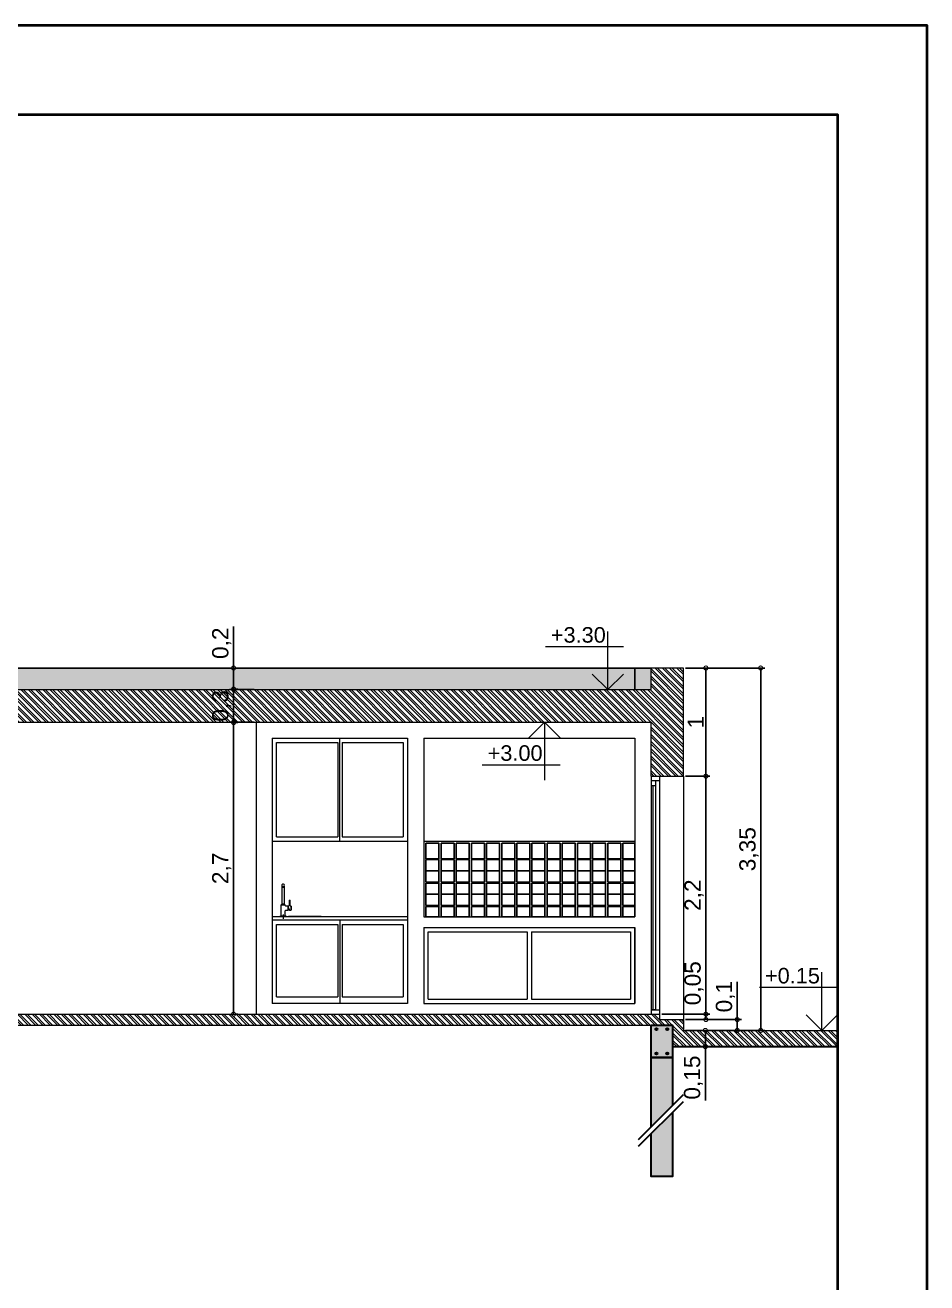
# Model space of a CAD drawing. Header units: millimetres. Extents: x 2502.5 to 2587.5, y 1451 to 1547.9.
# Drawn here: x 2576.81 to 2585.15, y 1536.15 to 1547.78 of the extents above; entities that cross this region are included whole.
import ezdxf
from ezdxf.lldxf.tags import DXFTag

# ---------------------------------------------------------------- set-up
doc = ezdxf.new("R2010")
doc.units = ezdxf.units.MM
for name, color, linetype, lineweight in [('0.05', 254, 'Continuous', 5), ('0.09', 6, 'Continuous', 9), ('02_CIVIL_EXIST', 250, 'Continuous', 30), ('03_CIVIL EXIST A DECLARAR', 6, 'Continuous', 15), ('06_CIVIL VISTAS GRUESA', 14, 'Continuous', 15), ('07_CIVIL VISTAS MEDIA', 143, 'Continuous', 9), ('08_CIVIL VISTAS FINO', 253, 'Continuous', 5), ('12_TEXTOS', 150, 'Continuous', 20), ('13_COTAS', 8, 'Continuous', 9)]:
    doc.layers.add(name, color=color, linetype=linetype, lineweight=lineweight)
doc.layers.add('HATCH', color=251, linetype='Continuous')
doc.layers.add('LADRILLOS', color=6, linetype='Continuous')
doc.styles.add('PARCELA', font='arial.ttf')
doc.styles.add('Swis721 BT', font='swiss.ttf')
tags = doc.linetypes.add('CENTER2', pattern=[28.575, 19.05, -3.175, 3.175, -3.175]).pattern_tags.tags
tags[10:11] = [DXFTag(74, 4), DXFTag(75, 0), DXFTag(340, '0'), DXFTag(46, 0.0), DXFTag(50, 0.0), DXFTag(44, 0.0), DXFTag(45, 0.0)]
tags[8:9] = [DXFTag(74, 4), DXFTag(75, 0), DXFTag(340, '0'), DXFTag(46, 0.0), DXFTag(50, 0.0), DXFTag(44, 0.0), DXFTag(45, 0.0)]
tags[6:7] = [DXFTag(74, 4), DXFTag(75, 0), DXFTag(340, '0'), DXFTag(46, 0.0), DXFTag(50, 0.0), DXFTag(44, 0.0), DXFTag(45, 0.0)]
tags[4:5] = [DXFTag(74, 4), DXFTag(75, 0), DXFTag(340, '0'), DXFTag(46, 0.0), DXFTag(50, 0.0), DXFTag(44, 0.0), DXFTag(45, 0.0)]
doc.dimstyles.new('ISO-23', dxfattribs={"dimscale": 0.03, "dimtxt": 5, "dimasz": 2.5, "dimexe": 1.25, "dimexo": 0.625, "dimtad": 1, "dimtxsty": 'Swis721 BT', "dimblk": 'DOTSMALL', "dimcen": 2.5, "dimclrt": 150, "dimadec": 0, "dimazin": 0, "dimtfac": 1, "dimtmove": 0, "dimatfit": 3, "dimfxl": 0, "dimarcsym": 0})

# ---------------------------------------------------------------- blocks, each defined once
blk = doc.blocks.new('pilotin')
at = {"layer": '02_CIVIL_EXIST'}
h = blk.add_hatch(dxfattribs=at)
h.set_pattern_fill('ANGLE', color=256)
h.set_pattern_definition([(0, (-47.618, -29.4246), (0, 6.985), [5.08, -1.905]), (90, (-47.618, -29.4246), (-6.985, 4e-16), [5.08, -1.905])])
h.paths.add_polyline_path([(416.194, 460.77, 1), (416.214, 460.77, 1)])
h.paths.add_polyline_path([(416.314, 460.77, 1), (416.294, 460.77, 1)])
h.paths.add_polyline_path([(416.314, 460.545, 1), (416.294, 460.545, 1)])
h.paths.add_polyline_path([(416.214, 460.545, 1), (416.194, 460.545, 1)])
for p, q in [((416.038, 459.75), (416.453, 460.165)), ((416.038, 459.687), (416.453, 460.102))]:
    blk.add_line(p, q, dxfattribs=at)
blk.add_lwpolyline([(416.154, 460.808), (416.354, 460.808), (416.354, 460.508), (416.154, 460.508)], close=True, dxfattribs=at)
for points in [[(416.154, 459.866), (416.154, 460.508), (416.354, 460.508), (416.354, 460.066)], [(416.354, 460.003), (416.354, 459.408), (416.154, 459.408), (416.154, 459.803)]]:
    blk.add_lwpolyline(points, dxfattribs=at)
for centre in [(416.204, 460.77), (416.304, 460.77), (416.204, 460.545), (416.304, 460.545)]:
    blk.add_circle(centre, 0.01, dxfattribs=at)
blk = doc.blocks.new('bn29-13')
at = {"linetype": 'Continuous'}
for p, q in [((2.719, 2.201), (2.719, 2.193)), ((2.719, 2.193), (2.719, 2.186)), ((2.719, 2.186), (2.719, 2.147)), ((2.719, 2.147), (2.719, 2.03)), ((2.72, 2.194), (2.72, 2.188)), ((2.721, 2.185), (2.721, 2.189)), ((2.721, 2.184), (2.721, 2.185)), ((2.721, 2.184), (2.721, 2.184)), ((2.739, 2.184), (2.74, 2.184)), ((2.74, 2.188), (2.74, 2.194)), ((2.74, 2.189), (2.74, 2.185)), ((2.74, 2.185), (2.74, 2.184)), ((2.742, 2.193), (2.742, 2.201)), ((2.742, 2.186), (2.742, 2.193)), ((2.742, 2.147), (2.742, 2.186)), ((2.742, 2.03), (2.742, 2.147)), ((2.71, 2.021), (2.75, 2.021)), ((2.71, 2.021), (2.71, 1.92)), ((2.715, 2.028), (2.715, 2.022)), ((2.715, 2.022), (2.745, 2.022)), ((2.716, 2.029), (2.745, 2.029)), ((2.716, 2.022), (2.716, 2.021)), ((2.719, 2.03), (2.742, 2.03)), ((2.719, 2.03), (2.719, 2.029)), ((2.719, 2.029), (2.719, 2.029)), ((2.742, 2.029), (2.741, 2.03)), ((2.742, 2.029), (2.742, 2.029)), ((2.745, 2.022), (2.745, 2.028)), ((2.745, 2.021), (2.745, 2.022)), ((2.75, 2.015), (2.75, 2.021)), ((2.778, 2.01), (2.755, 2.01)), ((2.778, 1.97), (2.778, 2.01)), ((2.779, 1.993), (2.779, 2.01)), ((2.785, 2.01), (2.779, 2.01)), ((2.779, 1.992), (2.79, 1.97)), ((2.785, 2.064), (2.785, 2.011)), ((2.786, 2.064), (2.794, 2.064)), ((2.786, 1.979), (2.786, 1.978)), ((2.794, 2.011), (2.794, 2.064)), ((2.8, 2.01), (2.795, 2.01)), ((2.801, 2.01), (2.801, 1.971)), ((2.805, 2.007), (2.801, 2.007)), ((2.805, 2.007), (2.805, 1.974)), ((2.7, 1.916), (2.7, 1.91)), ((2.76, 1.91), (2.7, 1.91)), ((2.701, 1.916), (2.76, 1.916)), ((2.705, 1.92), (2.705, 1.917)), ((2.706, 1.92), (2.755, 1.92)), ((2.75, 1.92), (2.75, 1.965)), ((2.755, 1.97), (2.778, 1.97)), ((2.755, 1.917), (2.755, 1.92)), ((2.76, 1.91), (2.76, 1.916)), ((2.79, 1.97), (2.8, 1.97)), ((2.802, 1.973), (2.801, 1.973)), ((2.802, 1.973), (2.802, 1.973)), ((2.802, 1.973), (2.805, 1.973))]:
    blk.add_line(p, q, dxfattribs=at)
at = {"linetype": 'CENTER2'}
for p, q in [((2.75, 1.91), (2.71, 1.91)), ((2.73, 1.93), (2.73, 1.89))]:
    blk.add_line(p, q, dxfattribs=at)
at = {"linetype": 'Continuous'}
for centre, radius, start, end in [((2.73, 2.201), 0.0115, 89.9383, 136.672), ((2.73, 2.201), 0.0115, 42.9402, 90.0462), ((2.716, 2.028), 0.0005, 90, 180), ((2.745, 2.028), 0.0005, 0, 90), ((2.755, 2.015), 0.005, 180.2961, 269.6345), ((2.77, 1.99), 0.02, 62.0422, 65.1654), ((2.77, 1.99), 0.02, 294.8346, 323.3089), ((2.779, 2.01), 0.0002, 90.0682, 180.0682), ((2.782, 1.993), 0.003, 180.0682, 206.0682), ((2.786, 2.064), 0.0005, 90.0682, 180.0682), ((2.785, 2.011), 0.0005, 271.2814, 359.8884), ((2.794, 2.064), 0.0005, 0.0682, 90.0682), ((2.795, 2.011), 0.000498, 179.3597, 270.1849), ((2.8, 2.01), 0.0005, 0.0682, 90.0682), ((2.805, 2.007), 0.0005, 0.0682, 90.0682), ((2.701, 1.916), 0.0005, 90, 180), ((2.706, 1.92), 0.0005, 90, 180), ((2.705, 1.917), 0.0005, 270, 0), ((2.755, 1.965), 0.005, 90.2961, 179.6345), ((2.755, 1.92), 0.0005, 0, 90), ((2.756, 1.917), 0.0005, 180, 270), ((2.76, 1.916), 0.0005, 0, 90), ((2.79, 1.97), 0.0002, 206.0682, 263.2471), ((2.8, 1.971), 0.0005, 270.0682, 0.0682), ((2.805, 1.974), 0.0005, 270.0682, 0.0682)]:
    blk.add_arc(centre, radius, start, end, dxfattribs=at)
for centre, major_axis, ratio, start_param, end_param in [((2.73, 2.201), (-0.0115, 0), 0.992546, 5.529365, 6.283185), ((2.73, 2.201), (-0.0115, 0), 0.992546, 2.432038, 3.888232), ((2.73, 2.201), (-0.0115, 0), 0.992546, 0, 0.696033), ((2.73, 2.183), (0.00992, -0.00575), 0.091488, 2.897549, 3.491572), ((2.73, 2.183), (-0.00992, -0.00575), 0.091488, 2.791613, 3.385636)]:
    blk.add_ellipse(centre, major_axis=major_axis, ratio=ratio, start_param=start_param, end_param=end_param, dxfattribs=at)
for major_axis in [(0.00925, 0), (0.00813, 0)]:
    blk.add_ellipse((2.73, 2.184), major_axis=major_axis, ratio=0.121869, dxfattribs=at)
blk.add_open_spline([(2.72, 2.193), (2.72, 2.194), (2.72, 2.194), (2.72, 2.194), (2.72, 2.194), (2.72, 2.194), (2.721, 2.193), (2.721, 2.193), (2.722, 2.192), (2.724, 2.191), (2.725, 2.19), (2.727, 2.189), (2.729, 2.189), (2.732, 2.189), (2.733, 2.189), (2.736, 2.19), (2.737, 2.191), (2.738, 2.192), (2.739, 2.193), (2.74, 2.193), (2.74, 2.194), (2.74, 2.194), (2.74, 2.194), (2.74, 2.194), (2.74, 2.194), (2.74, 2.193), (2.74, 2.193), (2.74, 2.193)], degree=3, knots=[0.2161173, 0.2161173, 0.2161173, 0.2161173, 0.25, 0.25, 0.28125, 0.28125, 0.3125, 0.3125, 0.375, 0.375, 0.4375, 0.4375, 0.5, 0.5, 0.5625, 0.5625, 0.625, 0.625, 0.6875, 0.6875, 0.71875, 0.71875, 0.75, 0.75, 0.78125, 0.78125, 0.7838354, 0.7838354, 0.7838354, 0.7838354], dxfattribs=at)
blk = doc.blocks.new('_DotSmall')
at = {"color": 0, "linetype": 'ByBlock', "const_width": 0.5}
blk.add_lwpolyline([(-0.0625, 0, 1), (0.0625, 0, 1)], format="xyb", close=True, dxfattribs=at)
blk = doc.blocks.new('*D244')
at = {"layer": '13_COTAS', "color": 0, "lineweight": -2}
for p, q in [((2582.918, 1538.488), (2583.139, 1538.488)), ((2583.101, 1538.488), (2583.101, 1538.338)), ((2582.918, 1538.338), (2583.139, 1538.338)), ((2583.101, 1538.338), (2583.101, 1537.84))]:
    blk.add_line(p, q, dxfattribs=at)
at = {"layer": 'Defpoints', "color": 0}
for p in [(2582.899, 1538.488), (2582.899, 1538.338), (2583.101, 1538.338)]:
    blk.add_point(p, dxfattribs=at)
at = {"layer": '13_COTAS', "color": 0, "lineweight": -2, "xscale": 0.075, "yscale": 0.075, "zscale": 0.075}
for p, rotation in [((2583.101, 1538.488), 90), ((2583.101, 1538.338), 270)]:
    blk.add_blockref('_DotSmall', p, dxfattribs=dict(at, rotation=rotation))
at = {"layer": '13_COTAS', "color": 150, "insert": (2582.992, 1538.052), "char_height": 0.15, "attachment_point": 5, "rotation": 90, "style": 'Swis721 BT'}
blk.add_mtext('0,15', dxfattribs=at)
blk = doc.blocks.new('*D245')
at = {"layer": '13_COTAS', "color": 0, "lineweight": -2}
for p, q in [((2583.396, 1538.588), (2583.396, 1538.937)), ((2582.918, 1538.588), (2583.434, 1538.588)), ((2583.396, 1538.488), (2583.396, 1538.588)), ((2582.918, 1538.488), (2583.434, 1538.488))]:
    blk.add_line(p, q, dxfattribs=at)
at = {"layer": 'Defpoints', "color": 0}
for p in [(2582.899, 1538.588), (2583.396, 1538.588), (2582.899, 1538.488)]:
    blk.add_point(p, dxfattribs=at)
at = {"layer": '13_COTAS', "color": 0, "lineweight": -2, "xscale": 0.075, "yscale": 0.075, "zscale": 0.075}
for p, rotation in [((2583.396, 1538.588), 90), ((2583.396, 1538.488), 270)]:
    blk.add_blockref('_DotSmall', p, dxfattribs=dict(at, rotation=rotation))
at = {"layer": '13_COTAS', "color": 150, "insert": (2583.287, 1538.8), "char_height": 0.15, "attachment_point": 5, "rotation": 90, "style": 'Swis721 BT'}
blk.add_mtext('0,1', dxfattribs=at)
blk = doc.blocks.new('*D246')
at = {"layer": '13_COTAS', "color": 0, "lineweight": -2}
for p, q in [((2583.106, 1538.638), (2583.106, 1539.136)), ((2582.698, 1538.638), (2583.143, 1538.638)), ((2582.918, 1538.588), (2583.143, 1538.588)), ((2583.106, 1538.588), (2583.106, 1538.638))]:
    blk.add_line(p, q, dxfattribs=at)
at = {"layer": 'Defpoints', "color": 0}
for p in [(2582.679, 1538.638), (2582.899, 1538.588), (2583.106, 1538.638)]:
    blk.add_point(p, dxfattribs=at)
at = {"layer": '13_COTAS', "color": 0, "lineweight": -2, "xscale": 0.075, "yscale": 0.075, "zscale": 0.075}
for p, rotation in [((2583.106, 1538.638), 90), ((2583.106, 1538.588), 270)]:
    blk.add_blockref('_DotSmall', p, dxfattribs=dict(at, rotation=rotation))
at = {"layer": '13_COTAS', "color": 150, "insert": (2582.997, 1538.924), "char_height": 0.15, "attachment_point": 5, "rotation": 90, "style": 'Swis721 BT'}
blk.add_mtext('0,05', dxfattribs=at)
blk = doc.blocks.new('*D247')
at = {"layer": '13_COTAS', "color": 0, "lineweight": -2}
for p, q in [((2582.918, 1540.838), (2583.143, 1540.838)), ((2583.106, 1538.638), (2583.106, 1540.838)), ((2582.717, 1538.638), (2583.143, 1538.638))]:
    blk.add_line(p, q, dxfattribs=at)
at = {"layer": 'Defpoints', "color": 0}
for p in [(2582.899, 1540.838), (2583.106, 1540.838), (2582.698, 1538.638)]:
    blk.add_point(p, dxfattribs=at)
at = {"layer": '13_COTAS', "color": 0, "lineweight": -2, "xscale": 0.075, "yscale": 0.075, "zscale": 0.075}
for p, rotation in [((2583.106, 1540.838), 90), ((2583.106, 1538.638), 270)]:
    blk.add_blockref('_DotSmall', p, dxfattribs=dict(at, rotation=rotation))
at = {"layer": '13_COTAS', "color": 150, "insert": (2582.997, 1539.738), "char_height": 0.15, "attachment_point": 5, "rotation": 90, "style": 'Swis721 BT'}
blk.add_mtext('2,2', dxfattribs=at)
blk = doc.blocks.new('*D248')
at = {"layer": '13_COTAS', "color": 0, "lineweight": -2}
for p, q in [((2582.918, 1541.838), (2583.143, 1541.838)), ((2583.106, 1540.838), (2583.106, 1541.838)), ((2582.937, 1540.838), (2583.143, 1540.838))]:
    blk.add_line(p, q, dxfattribs=at)
at = {"layer": 'Defpoints', "color": 0}
for p in [(2582.899, 1541.838), (2583.106, 1541.838), (2582.918, 1540.838)]:
    blk.add_point(p, dxfattribs=at)
at = {"layer": '13_COTAS', "color": 0, "lineweight": -2, "xscale": 0.075, "yscale": 0.075, "zscale": 0.075}
for p, rotation in [((2583.106, 1541.838), 90), ((2583.106, 1540.838), 270)]:
    blk.add_blockref('_DotSmall', p, dxfattribs=dict(at, rotation=rotation))
at = {"layer": '13_COTAS', "color": 150, "insert": (2583.012, 1541.338), "char_height": 0.15, "attachment_point": 5, "rotation": 90, "style": 'Swis721 BT'}
blk.add_mtext('1', dxfattribs=at)
blk = doc.blocks.new('*D249')
at = {"layer": '13_COTAS', "color": 0, "lineweight": -2}
for p, q in [((2582.918, 1541.838), (2583.65, 1541.838)), ((2583.613, 1541.838), (2583.613, 1538.488)), ((2582.937, 1538.488), (2583.65, 1538.488))]:
    blk.add_line(p, q, dxfattribs=at)
at = {"layer": 'Defpoints', "color": 0}
for p in [(2582.899, 1541.838), (2582.918, 1538.488), (2583.613, 1538.488)]:
    blk.add_point(p, dxfattribs=at)
at = {"layer": '13_COTAS', "color": 0, "lineweight": -2, "xscale": 0.075, "yscale": 0.075, "zscale": 0.075}
for p, rotation in [((2583.613, 1541.838), 90), ((2583.613, 1538.488), 270)]:
    blk.add_blockref('_DotSmall', p, dxfattribs=dict(at, rotation=rotation))
at = {"layer": '13_COTAS', "color": 150, "insert": (2583.504, 1540.163), "char_height": 0.15, "attachment_point": 5, "rotation": 90, "style": 'Swis721 BT'}
blk.add_mtext('3,35', dxfattribs=at)
blk = doc.blocks.new('*D250')
at = {"layer": '13_COTAS', "color": 0, "lineweight": -2}
for p, q in [((2578.931, 1541.638), (2578.704, 1541.638)), ((2578.741, 1541.338), (2578.741, 1541.638)), ((2578.931, 1541.338), (2578.704, 1541.338))]:
    blk.add_line(p, q, dxfattribs=at)
at = {"layer": 'Defpoints', "color": 0}
for p in [(2578.741, 1541.638), (2578.949, 1541.638), (2578.949, 1541.338)]:
    blk.add_point(p, dxfattribs=at)
at = {"layer": '13_COTAS', "color": 0, "lineweight": -2, "xscale": 0.075, "yscale": 0.075, "zscale": 0.075}
for p, rotation in [((2578.741, 1541.638), 90), ((2578.741, 1541.338), 270)]:
    blk.add_blockref('_DotSmall', p, dxfattribs=dict(at, rotation=rotation))
at = {"layer": '13_COTAS', "color": 150, "insert": (2578.632, 1541.488), "char_height": 0.15, "attachment_point": 5, "rotation": 90, "style": 'Swis721 BT'}
blk.add_mtext('0,3', dxfattribs=at)
blk = doc.blocks.new('*D251')
at = {"layer": '13_COTAS', "color": 0, "lineweight": -2}
for p, q in [((2578.741, 1541.838), (2578.741, 1542.221)), ((2578.741, 1541.643), (2578.741, 1541.838)), ((2578.76, 1541.838), (2578.779, 1541.838)), ((2578.76, 1541.643), (2578.779, 1541.643))]:
    blk.add_line(p, q, dxfattribs=at)
at = {"layer": 'Defpoints', "color": 0}
for p in [(2578.741, 1541.838), (2578.741, 1541.838), (2578.741, 1541.643)]:
    blk.add_point(p, dxfattribs=at)
at = {"layer": '13_COTAS', "color": 0, "lineweight": -2, "xscale": 0.075, "yscale": 0.075, "zscale": 0.075}
for p, rotation in [((2578.741, 1541.838), 90), ((2578.741, 1541.643), 270)]:
    blk.add_blockref('_DotSmall', p, dxfattribs=dict(at, rotation=rotation))
at = {"layer": '13_COTAS', "color": 150, "insert": (2578.632, 1542.067), "char_height": 0.15, "attachment_point": 5, "rotation": 90, "style": 'Swis721 BT'}
blk.add_mtext('0,2', dxfattribs=at)
blk = doc.blocks.new('*D252')
at = {"layer": '13_COTAS', "color": 0, "lineweight": -2}
for p, q in [((2578.741, 1541.333), (2578.741, 1538.638)), ((2578.76, 1541.333), (2578.779, 1541.333)), ((2578.76, 1538.638), (2578.779, 1538.638))]:
    blk.add_line(p, q, dxfattribs=at)
at = {"layer": 'Defpoints', "color": 0}
for p in [(2578.741, 1541.333), (2578.741, 1538.638), (2578.741, 1538.638)]:
    blk.add_point(p, dxfattribs=at)
at = {"layer": '13_COTAS', "color": 0, "lineweight": -2, "xscale": 0.075, "yscale": 0.075, "zscale": 0.075}
for p, rotation in [((2578.741, 1541.333), 90), ((2578.741, 1538.638), 270)]:
    blk.add_blockref('_DotSmall', p, dxfattribs=dict(at, rotation=rotation))
at = {"layer": '13_COTAS', "color": 150, "insert": (2578.632, 1539.986), "char_height": 0.15, "attachment_point": 5, "rotation": 90, "style": 'Swis721 BT'}
blk.add_mtext('2,7', dxfattribs=at)
blk = doc.blocks.new('Nivel Vistas')
at = {"layer": '0.09'}
for p, q in [((423.53, 317.062), (423.53, 317.6)), ((423.386, 317.459), (424.105, 317.459)), ((423.53, 317.062), (423.386, 317.206)), ((423.53, 317.062), (423.674, 317.206))]:
    blk.add_line(p, q, dxfattribs=at)

msp = doc.modelspace()

# ---------------------------------------------------------------- hatches: boundary and pattern name
at = {"layer": '0.09'}
h = msp.add_hatch(dxfattribs=at)
h.set_pattern_fill('ANSI32', color=18, scale=0.005, angle=-90)
h.paths.add_polyline_path([(2563.558, 1538.541), (2563.349, 1538.538), (2562.249, 1538.538), (2562.249, 1538.488), (2553.949, 1538.488), (2553.949, 1538.338), (2554.049, 1538.338), (2554.049, 1538.438), (2554.249, 1538.438), (2554.249, 1538.338), (2563.149, 1538.338), (2563.149, 1538.437), (2563.349, 1538.437), (2563.647, 1538.442)])
h.paths.add_polyline_path([(2576.252, 1541.788), (2575.649, 1541.788), (2575.649, 1541.938), (2574.616, 1541.938), (2574.616, 1541.938), (2572.916, 1541.938), (2571.549, 1541.938), (2571.549, 1544.938), (2575.349, 1544.938), (2575.349, 1544.138), (2575.649, 1544.138), (2575.649, 1545.038), (2576.449, 1545.038), (2576.449, 1545.438), (2575.349, 1545.438), (2575.349, 1545.238), (2571.549, 1545.238), (2571.549, 1545.438), (2571.349, 1545.438), (2571.349, 1541.838), (2571.185, 1541.838), (2571.316, 1541.638), (2575.349, 1541.638), (2575.349, 1541.338), (2582.599, 1541.338), (2582.599, 1540.838), (2582.899, 1540.838), (2582.899, 1541.838), (2582.599, 1541.838), (2582.599, 1541.638), (2576.252, 1541.638)])
h.paths.add_polyline_path([(2569.349, 1545.438), (2569.149, 1545.438), (2569.149, 1545.238), (2568.951, 1545.238), (2569.148, 1544.938), (2569.149, 1544.938), (2569.149, 1544.935), (2569.349, 1544.631)])
h.paths.add_polyline_path([(2569.349, 1544.631), (2569.149, 1544.935), (2569.149, 1544.138), (2569.349, 1544.138)])
h.paths.add_polyline_path([(2582.679, 1538.638), (2573.288, 1538.638), (2573.354, 1538.538), (2582.599, 1538.538), (2582.799, 1538.538), (2582.799, 1538.338), (2584.323, 1538.338), (2584.323, 1538.488), (2582.899, 1538.488), (2582.899, 1538.588), (2582.679, 1538.588)])
at = {"layer": '13_COTAS'}
h = msp.add_hatch(color=250, dxfattribs=at)
h.dxf.hatch_style = 1
h.paths.add_polyline_path([(2554.249, 1527.524), (2554.049, 1527.324), (2554.049, 1526.929), (2554.249, 1526.929)])
h.paths.add_polyline_path([(2554.249, 1528.029), (2554.049, 1528.029), (2554.049, 1527.388), (2554.249, 1527.588)])
h.paths.add_polyline_path([(2554.249, 1528.229), (2554.049, 1528.229), (2554.049, 1528.029), (2554.249, 1528.029)])
h.paths.add_polyline_path([(2554.109, 1528.067, -1), (2554.089, 1528.067, -1)], flags=16)
h.paths.add_polyline_path([(2554.209, 1528.067, -1), (2554.189, 1528.067, -1)], flags=16)
h.paths.add_polyline_path([(2554.249, 1528.329), (2554.049, 1528.329), (2554.049, 1528.229), (2554.249, 1528.229)])
h.paths.add_polyline_path([(2554.089, 1528.292, -1), (2554.109, 1528.292, -1)], flags=16)
h.paths.add_polyline_path([(2554.189, 1528.292, -1), (2554.209, 1528.292, -1)], flags=16)
h.paths.add_polyline_path([(2563.349, 1528.029), (2563.149, 1528.029), (2563.149, 1527.388), (2563.349, 1527.588)])
h.paths.add_polyline_path([(2563.349, 1527.524), (2563.149, 1527.324), (2563.149, 1526.929), (2563.349, 1526.929)])
h.paths.add_polyline_path([(2563.349, 1528.329), (2563.149, 1528.329), (2563.149, 1528.029), (2563.349, 1528.029)])
h.paths.add_polyline_path([(2563.189, 1528.292, -1), (2563.209, 1528.292, -1)], flags=16)
h.paths.add_polyline_path([(2563.289, 1528.292, -1), (2563.309, 1528.292, -1)], flags=16)
h.paths.add_polyline_path([(2563.209, 1528.067, -1), (2563.189, 1528.067, -1)], flags=16)
h.paths.add_polyline_path([(2563.309, 1528.067, -1), (2563.289, 1528.067, -1)], flags=16)
h.paths.add_polyline_path([(2570.349, 1528.029), (2570.149, 1528.029), (2570.149, 1527.388), (2570.349, 1527.588)])
h.paths.add_polyline_path([(2570.349, 1527.524), (2570.149, 1527.324), (2570.149, 1526.929), (2570.349, 1526.929)])
h.paths.add_polyline_path([(2570.349, 1528.329), (2570.149, 1528.329), (2570.149, 1528.029), (2570.349, 1528.029)])
h.paths.add_polyline_path([(2570.209, 1528.067, -1), (2570.189, 1528.067, -1)], flags=16)
h.paths.add_polyline_path([(2570.309, 1528.067, -1), (2570.289, 1528.067, -1)], flags=16)
h.paths.add_polyline_path([(2570.189, 1528.292, -1), (2570.209, 1528.292, -1)], flags=16)
h.paths.add_polyline_path([(2570.289, 1528.292, -1), (2570.309, 1528.292, -1)], flags=16)
h.paths.add_polyline_path([(2575.549, 1528.029), (2575.349, 1528.029), (2575.349, 1527.388), (2575.549, 1527.588)])
h.paths.add_polyline_path([(2575.549, 1527.524), (2575.349, 1527.324), (2575.349, 1526.929), (2575.549, 1526.929)])
h.paths.add_polyline_path([(2575.549, 1528.329), (2575.349, 1528.329), (2575.349, 1528.029), (2575.549, 1528.029)])
h.paths.add_polyline_path([(2575.389, 1528.292, -1), (2575.409, 1528.292, -1)], flags=16)
h.paths.add_polyline_path([(2575.489, 1528.292, -1), (2575.509, 1528.292, -1)], flags=16)
h.paths.add_polyline_path([(2575.409, 1528.067, -1), (2575.389, 1528.067, -1)], flags=16)
h.paths.add_polyline_path([(2575.509, 1528.067, -1), (2575.489, 1528.067, -1)], flags=16)
h.paths.add_polyline_path([(2582.799, 1537.733), (2582.599, 1537.533), (2582.599, 1537.138), (2582.799, 1537.138)])
h.paths.add_polyline_path([(2582.799, 1538.238), (2582.599, 1538.238), (2582.599, 1537.597), (2582.799, 1537.797)])
h.paths.add_polyline_path([(2582.799, 1538.538), (2582.599, 1538.538), (2582.599, 1538.238), (2582.799, 1538.238)])
h.paths.add_polyline_path([(2582.759, 1538.275, -1), (2582.739, 1538.275, -1)], flags=16)
h.paths.add_polyline_path([(2582.659, 1538.275, -1), (2582.639, 1538.275, -1)], flags=16)
h.paths.add_polyline_path([(2582.739, 1538.5, -1), (2582.759, 1538.5, -1)], flags=16)
h.paths.add_polyline_path([(2582.639, 1538.5, -1), (2582.659, 1538.5, -1)], flags=16)
h.paths.add_polyline_path([(2575.549, 1537.733), (2575.349, 1537.533), (2575.349, 1537.138), (2575.549, 1537.138)])
h.paths.add_polyline_path([(2575.549, 1538.238), (2575.349, 1538.238), (2575.349, 1537.597), (2575.549, 1537.797)])
h.paths.add_polyline_path([(2575.549, 1538.538), (2575.349, 1538.538), (2575.349, 1538.238), (2575.549, 1538.238)])
h.paths.add_polyline_path([(2575.509, 1538.275, -1), (2575.489, 1538.275, -1)], flags=16)
h.paths.add_polyline_path([(2575.409, 1538.275, -1), (2575.389, 1538.275, -1)], flags=16)
h.paths.add_polyline_path([(2575.489, 1538.5, -1), (2575.509, 1538.5, -1)], flags=16)
h.paths.add_polyline_path([(2575.389, 1538.5, -1), (2575.409, 1538.5, -1)], flags=16)
h.paths.add_polyline_path([(2570.35, 1537.733), (2570.15, 1537.533), (2570.15, 1537.138), (2570.35, 1537.138)])
h.paths.add_polyline_path([(2570.35, 1538.238), (2570.15, 1538.238), (2570.15, 1537.597), (2570.35, 1537.797)])
h.paths.add_polyline_path([(2570.35, 1538.538), (2570.15, 1538.538), (2570.15, 1538.238), (2570.35, 1538.238)])
h.paths.add_polyline_path([(2570.19, 1538.5, -1), (2570.21, 1538.5, -1)], flags=16)
h.paths.add_polyline_path([(2570.29, 1538.5, -1), (2570.31, 1538.5, -1)], flags=16)
h.paths.add_polyline_path([(2570.21, 1538.275, -1), (2570.19, 1538.275, -1)], flags=16)
h.paths.add_polyline_path([(2570.31, 1538.275, -1), (2570.29, 1538.275, -1)], flags=16)
h.paths.add_polyline_path([(2563.349, 1537.632), (2563.149, 1537.432), (2563.149, 1537.037), (2563.349, 1537.037)])
h.paths.add_polyline_path([(2563.349, 1538.137), (2563.149, 1538.137), (2563.149, 1537.496), (2563.349, 1537.696)])
h.paths.add_polyline_path([(2563.349, 1538.437), (2563.149, 1538.437), (2563.149, 1538.137), (2563.349, 1538.137)])
h.paths.add_polyline_path([(2563.309, 1538.174, -1), (2563.289, 1538.174, -1)], flags=16)
h.paths.add_polyline_path([(2563.209, 1538.174, -1), (2563.189, 1538.174, -1)], flags=16)
h.paths.add_polyline_path([(2563.289, 1538.399, -1), (2563.309, 1538.399, -1)], flags=16)
h.paths.add_polyline_path([(2563.189, 1538.399, -1), (2563.209, 1538.399, -1)], flags=16)
at = {"layer": 'HATCH'}
h = msp.add_hatch(color=37, dxfattribs=at)
h.dxf.hatch_style = 1
h.paths.add_polyline_path([(2582.599, 1541.838), (2582.449, 1541.838), (2582.449, 1541.638), (2582.599, 1541.638)])
h.paths.add_polyline_path([(2563.049, 1545.038), (2562.25, 1545.038), (2562.75, 1538.538), (2563.049, 1538.538), (2563.049, 1541.238), (2563.049, 1542.338), (2563.049, 1544.138)])
h.paths.add_polyline_path([(2569.149, 1545.438), (2563.349, 1545.438), (2563.349, 1545.238), (2569.149, 1545.238)])
h.paths.add_polyline_path([(2575.349, 1545.438), (2571.549, 1545.438), (2571.549, 1545.238), (2575.349, 1545.238)])
h.paths.add_polyline_path([(2576.449, 1545.038), (2575.649, 1545.038), (2575.649, 1544.138), (2575.649, 1541.938), (2575.649, 1541.788), (2576.252, 1541.788), (2576.252, 1541.638), (2582.449, 1541.638), (2582.449, 1541.838), (2576.252, 1541.838)])
h.paths.add_polyline_path([(2554.649, 1541.538), (2553.849, 1541.538), (2553.849, 1541.138), (2554.649, 1541.138)])
h.paths.add_polyline_path([(2554.2, 1540.938), (2553.649, 1540.938), (2553.949, 1538.488), (2554.2, 1538.488)])
h.paths.add_polyline_path([(2554.849, 1540.938), (2554.249, 1540.938), (2554.249, 1538.488), (2554.549, 1538.488)])

# ---------------------------------------------------------------- linework, layer by layer
at = {"layer": '0.05'}
for p, q in [((2579.139, 1540.278), (2579.139, 1541.148)), ((2579.139, 1541.148), (2579.705, 1541.148)), ((2579.745, 1541.148), (2580.309, 1541.148)), ((2580.309, 1541.148), (2580.309, 1540.278))]:
    msp.add_line(p, q, dxfattribs=at)
at = {"layer": '02_CIVIL_EXIST'}
msp.add_line((2582.799, 1538.338), (2584.323, 1538.338), dxfattribs=at)
at = {"layer": '02_CIVIL_EXIST', "lineweight": 40}
for points in [[(2550.498, 1547.78), (2585.148, 1547.78), (2585.148, 1523.278), (2550.498, 1523.278)], [(2552.561, 1546.955), (2584.323, 1546.955), (2584.323, 1524.103), (2552.561, 1524.103)]]:
    msp.add_lwpolyline(points, close=True, dxfattribs=at)
at = {"layer": '03_CIVIL EXIST A DECLARAR'}
for p, q in [((2582.599, 1540.838), (2582.599, 1538.638)), ((2582.599, 1540.798), (2582.679, 1540.798)), ((2582.639, 1540.798), (2582.639, 1540.748)), ((2582.679, 1538.638), (2582.679, 1540.838)), ((2582.679, 1540.798), (2582.679, 1540.838)), ((2582.639, 1540.748), (2582.599, 1540.748)), ((2582.62, 1538.678), (2582.619, 1540.748)), ((2582.639, 1540.748), (2582.639, 1538.678)), ((2582.599, 1538.678), (2582.679, 1538.678)), ((2582.64, 1538.678), (2582.6, 1538.678)), ((2582.64, 1538.678), (2582.64, 1538.678))]:
    msp.add_line(p, q, dxfattribs=at)
at = {"layer": '06_CIVIL VISTAS GRUESA'}
for p, q in [((2582.599, 1541.638), (2582.599, 1541.838)), ((2582.899, 1541.838), (2582.599, 1541.838)), ((2582.899, 1540.838), (2582.899, 1541.838)), ((2576.252, 1541.638), (2582.599, 1541.638)), ((2575.349, 1541.338), (2582.599, 1541.338)), ((2582.599, 1540.838), (2582.599, 1541.338)), ((2582.599, 1540.838), (2582.899, 1540.838)), ((2570.348, 1538.638), (2582.679, 1538.638)), ((2582.679, 1538.588), (2582.679, 1538.638)), ((2582.679, 1538.588), (2582.899, 1538.588)), ((2582.899, 1538.588), (2582.899, 1538.488)), ((2570.35, 1538.538), (2582.599, 1538.538)), ((2582.899, 1538.488), (2584.323, 1538.488))]:
    msp.add_line(p, q, dxfattribs=at)
at = {"layer": '07_CIVIL VISTAS MEDIA'}
for p, q in [((2578.949, 1541.338), (2578.949, 1538.638)), ((2579.099, 1541.188), (2579.099, 1538.738)), ((2579.099, 1541.188), (2580.349, 1541.188)), ((2580.349, 1541.188), (2580.349, 1538.738)), ((2580.499, 1541.188), (2580.499, 1539.538)), ((2580.499, 1541.188), (2582.449, 1541.188)), ((2582.449, 1541.188), (2582.449, 1539.538)), ((2582.899, 1540.838), (2582.899, 1538.588)), ((2580.499, 1540.238), (2582.449, 1540.238)), ((2580.349, 1539.538), (2579.099, 1539.538)), ((2580.349, 1539.508), (2579.099, 1539.508)), ((2579.249, 1539.538), (2579.249, 1539.543)), ((2579.249, 1539.543), (2579.549, 1539.543)), ((2579.549, 1539.543), (2579.549, 1539.538)), ((2579.724, 1539.508), (2579.724, 1538.738)), ((2580.499, 1539.538), (2582.449, 1539.538)), ((2579.139, 1539.468), (2579.705, 1539.468)), ((2579.139, 1538.798), (2579.139, 1539.468)), ((2579.705, 1539.468), (2579.705, 1538.798)), ((2579.745, 1539.468), (2580.309, 1539.468)), ((2579.745, 1539.468), (2579.745, 1538.798)), ((2580.309, 1539.468), (2580.309, 1538.798)), ((2580.499, 1539.438), (2580.499, 1538.738)), ((2580.499, 1539.438), (2582.449, 1539.438)), ((2582.449, 1539.438), (2582.449, 1538.738)), ((2579.139, 1538.798), (2579.705, 1538.798)), ((2579.745, 1538.798), (2580.309, 1538.798)), ((2580.349, 1538.738), (2579.099, 1538.738)), ((2580.499, 1538.738), (2582.449, 1538.738))]:
    msp.add_line(p, q, dxfattribs=at)
at = {"layer": '08_CIVIL VISTAS FINO'}
for p, q in [((2579.705, 1541.148), (2579.705, 1540.278)), ((2579.724, 1540.238), (2579.724, 1541.188)), ((2579.745, 1541.148), (2579.745, 1540.278)), ((2579.099, 1540.238), (2580.349, 1540.238)), ((2579.139, 1540.278), (2579.705, 1540.278)), ((2579.745, 1540.278), (2580.309, 1540.278)), ((2580.539, 1539.398), (2581.453, 1539.398)), ((2580.539, 1538.778), (2580.539, 1539.398)), ((2581.453, 1539.398), (2581.453, 1538.778)), ((2581.493, 1539.398), (2582.409, 1539.398)), ((2581.493, 1539.398), (2581.493, 1538.778)), ((2582.409, 1539.398), (2582.409, 1538.778)), ((2580.539, 1538.778), (2581.453, 1538.778)), ((2581.493, 1538.778), (2582.409, 1538.778))]:
    msp.add_line(p, q, dxfattribs=at)
at = {"layer": 'HATCH'}
for p, q in [((2582.599, 1541.838), (2576.252, 1541.838)), ((2582.449, 1541.838), (2582.449, 1541.638)), ((2582.449, 1539.438), (2582.449, 1538.738))]:
    msp.add_line(p, q, dxfattribs=at)
at = {"layer": 'LADRILLOS', "color": 9}
for points in [[(2580.519, 1540.218), (2580.639, 1540.218), (2580.639, 1540.075), (2580.519, 1540.075)], [(2580.659, 1540.218), (2580.779, 1540.218), (2580.779, 1540.075), (2580.659, 1540.075)], [(2580.799, 1540.218), (2580.919, 1540.218), (2580.919, 1540.075), (2580.799, 1540.075)], [(2580.939, 1540.218), (2581.059, 1540.218), (2581.059, 1540.075), (2580.939, 1540.075)], [(2581.079, 1540.218), (2581.199, 1540.218), (2581.199, 1540.075), (2581.079, 1540.075)], [(2581.219, 1540.218), (2581.339, 1540.218), (2581.339, 1540.075), (2581.219, 1540.075)], [(2581.359, 1540.218), (2581.479, 1540.218), (2581.479, 1540.075), (2581.359, 1540.075)], [(2581.499, 1540.218), (2581.619, 1540.218), (2581.619, 1540.075), (2581.499, 1540.075)], [(2581.639, 1540.218), (2581.759, 1540.218), (2581.759, 1540.075), (2581.639, 1540.075)], [(2581.779, 1540.218), (2581.899, 1540.218), (2581.899, 1540.075), (2581.779, 1540.075)], [(2581.919, 1540.218), (2582.039, 1540.218), (2582.039, 1540.075), (2581.919, 1540.075)], [(2582.059, 1540.218), (2582.179, 1540.218), (2582.179, 1540.075), (2582.059, 1540.075)], [(2582.199, 1540.218), (2582.319, 1540.218), (2582.319, 1540.075), (2582.199, 1540.075)], [(2582.339, 1540.218), (2582.449, 1540.218), (2582.449, 1540.075), (2582.339, 1540.075)], [(2580.519, 1540.067), (2580.639, 1540.067), (2580.639, 1539.963), (2580.519, 1539.963)], [(2580.659, 1540.067), (2580.779, 1540.067), (2580.779, 1539.963), (2580.659, 1539.963)], [(2580.799, 1540.067), (2580.919, 1540.067), (2580.919, 1539.963), (2580.799, 1539.963)], [(2580.939, 1540.067), (2581.059, 1540.067), (2581.059, 1539.963), (2580.939, 1539.963)], [(2581.079, 1540.067), (2581.199, 1540.067), (2581.199, 1539.963), (2581.079, 1539.963)], [(2581.219, 1540.067), (2581.339, 1540.067), (2581.339, 1539.963), (2581.219, 1539.963)], [(2581.359, 1540.067), (2581.479, 1540.067), (2581.479, 1539.963), (2581.359, 1539.963)], [(2581.499, 1540.067), (2581.619, 1540.067), (2581.619, 1539.963), (2581.499, 1539.963)], [(2581.639, 1540.067), (2581.759, 1540.067), (2581.759, 1539.963), (2581.639, 1539.963)], [(2581.779, 1540.067), (2581.899, 1540.067), (2581.899, 1539.963), (2581.779, 1539.963)], [(2581.919, 1540.067), (2582.039, 1540.067), (2582.039, 1539.963), (2581.919, 1539.963)], [(2582.059, 1540.067), (2582.179, 1540.067), (2582.179, 1539.963), (2582.059, 1539.963)], [(2582.199, 1540.067), (2582.319, 1540.067), (2582.319, 1539.963), (2582.199, 1539.963)], [(2582.339, 1540.067), (2582.449, 1540.067), (2582.449, 1539.963), (2582.339, 1539.963)], [(2580.519, 1539.859), (2580.639, 1539.859), (2580.639, 1539.963), (2580.519, 1539.963)], [(2580.659, 1539.859), (2580.779, 1539.859), (2580.779, 1539.963), (2580.659, 1539.963)], [(2580.799, 1539.859), (2580.919, 1539.859), (2580.919, 1539.963), (2580.799, 1539.963)], [(2580.939, 1539.859), (2581.059, 1539.859), (2581.059, 1539.963), (2580.939, 1539.963)], [(2581.079, 1539.859), (2581.199, 1539.859), (2581.199, 1539.963), (2581.079, 1539.963)], [(2581.219, 1539.859), (2581.339, 1539.859), (2581.339, 1539.963), (2581.219, 1539.963)], [(2581.359, 1539.859), (2581.479, 1539.859), (2581.479, 1539.963), (2581.359, 1539.963)], [(2581.499, 1539.859), (2581.619, 1539.859), (2581.619, 1539.963), (2581.499, 1539.963)], [(2581.639, 1539.859), (2581.759, 1539.859), (2581.759, 1539.963), (2581.639, 1539.963)], [(2581.779, 1539.859), (2581.899, 1539.859), (2581.899, 1539.963), (2581.779, 1539.963)], [(2581.919, 1539.859), (2582.039, 1539.859), (2582.039, 1539.963), (2581.919, 1539.963)], [(2582.059, 1539.859), (2582.179, 1539.859), (2582.179, 1539.963), (2582.059, 1539.963)], [(2582.199, 1539.859), (2582.319, 1539.859), (2582.319, 1539.963), (2582.199, 1539.963)], [(2582.339, 1539.859), (2582.449, 1539.859), (2582.449, 1539.963), (2582.339, 1539.963)], [(2580.519, 1539.85), (2580.639, 1539.85), (2580.639, 1539.746), (2580.519, 1539.746)], [(2580.659, 1539.85), (2580.779, 1539.85), (2580.779, 1539.746), (2580.659, 1539.746)], [(2580.799, 1539.85), (2580.919, 1539.85), (2580.919, 1539.746), (2580.799, 1539.746)], [(2580.939, 1539.85), (2581.059, 1539.85), (2581.059, 1539.746), (2580.939, 1539.746)], [(2581.079, 1539.85), (2581.199, 1539.85), (2581.199, 1539.746), (2581.079, 1539.746)], [(2581.219, 1539.85), (2581.339, 1539.85), (2581.339, 1539.746), (2581.219, 1539.746)], [(2581.359, 1539.85), (2581.479, 1539.85), (2581.479, 1539.746), (2581.359, 1539.746)], [(2581.499, 1539.85), (2581.619, 1539.85), (2581.619, 1539.746), (2581.499, 1539.746)], [(2581.639, 1539.85), (2581.759, 1539.85), (2581.759, 1539.746), (2581.639, 1539.746)], [(2581.779, 1539.85), (2581.899, 1539.85), (2581.899, 1539.746), (2581.779, 1539.746)], [(2581.919, 1539.85), (2582.039, 1539.85), (2582.039, 1539.746), (2581.919, 1539.746)], [(2582.059, 1539.85), (2582.179, 1539.85), (2582.179, 1539.746), (2582.059, 1539.746)], [(2582.199, 1539.85), (2582.319, 1539.85), (2582.319, 1539.746), (2582.199, 1539.746)], [(2582.339, 1539.85), (2582.449, 1539.85), (2582.449, 1539.746), (2582.339, 1539.746)], [(2580.519, 1539.642), (2580.639, 1539.642), (2580.639, 1539.746), (2580.519, 1539.746)], [(2580.659, 1539.642), (2580.779, 1539.642), (2580.779, 1539.746), (2580.659, 1539.746)], [(2580.799, 1539.642), (2580.919, 1539.642), (2580.919, 1539.746), (2580.799, 1539.746)], [(2580.939, 1539.642), (2581.059, 1539.642), (2581.059, 1539.746), (2580.939, 1539.746)], [(2581.079, 1539.642), (2581.199, 1539.642), (2581.199, 1539.746), (2581.079, 1539.746)], [(2581.219, 1539.642), (2581.339, 1539.642), (2581.339, 1539.746), (2581.219, 1539.746)], [(2581.359, 1539.642), (2581.479, 1539.642), (2581.479, 1539.746), (2581.359, 1539.746)], [(2581.499, 1539.642), (2581.619, 1539.642), (2581.619, 1539.746), (2581.499, 1539.746)], [(2581.639, 1539.642), (2581.759, 1539.642), (2581.759, 1539.746), (2581.639, 1539.746)], [(2581.779, 1539.642), (2581.899, 1539.642), (2581.899, 1539.746), (2581.779, 1539.746)], [(2581.919, 1539.642), (2582.039, 1539.642), (2582.039, 1539.746), (2581.919, 1539.746)], [(2582.059, 1539.642), (2582.179, 1539.642), (2582.179, 1539.746), (2582.059, 1539.746)], [(2582.199, 1539.642), (2582.319, 1539.642), (2582.319, 1539.746), (2582.199, 1539.746)], [(2582.339, 1539.642), (2582.449, 1539.642), (2582.449, 1539.746), (2582.339, 1539.746)], [(2580.519, 1539.634), (2580.639, 1539.634), (2580.639, 1539.538), (2580.519, 1539.538)], [(2580.659, 1539.634), (2580.779, 1539.634), (2580.779, 1539.538), (2580.659, 1539.538)], [(2580.799, 1539.634), (2580.919, 1539.634), (2580.919, 1539.538), (2580.799, 1539.538)], [(2580.939, 1539.634), (2581.059, 1539.634), (2581.059, 1539.538), (2580.939, 1539.538)], [(2581.079, 1539.634), (2581.199, 1539.634), (2581.199, 1539.538), (2581.079, 1539.538)], [(2581.219, 1539.634), (2581.339, 1539.634), (2581.339, 1539.538), (2581.219, 1539.538)], [(2581.359, 1539.634), (2581.479, 1539.634), (2581.479, 1539.538), (2581.359, 1539.538)], [(2581.499, 1539.634), (2581.619, 1539.634), (2581.619, 1539.538), (2581.499, 1539.538)], [(2581.639, 1539.634), (2581.759, 1539.634), (2581.759, 1539.538), (2581.639, 1539.538)], [(2581.779, 1539.634), (2581.899, 1539.634), (2581.899, 1539.538), (2581.779, 1539.538)], [(2581.919, 1539.634), (2582.039, 1539.634), (2582.039, 1539.538), (2581.919, 1539.538)], [(2582.059, 1539.634), (2582.179, 1539.634), (2582.179, 1539.538), (2582.059, 1539.538)], [(2582.199, 1539.634), (2582.319, 1539.634), (2582.319, 1539.538), (2582.199, 1539.538)], [(2582.339, 1539.634), (2582.449, 1539.634), (2582.449, 1539.538), (2582.339, 1539.538)]]:
    msp.add_lwpolyline(points, close=True, dxfattribs=at)

# ---------------------------------------------------------------- block references
at = {"layer": '07_CIVIL VISTAS MEDIA', "xscale": -1}
for p in [(3005.73, 1224.576), (3007.708, 1221.426)]:
    msp.add_blockref('Nivel Vistas', p, dxfattribs=at)
at = {"layer": '07_CIVIL VISTAS MEDIA', "rotation": 180}
msp.add_blockref('Nivel Vistas', (3005.145, 1858.4), dxfattribs=at)
at = {"layer": '07_CIVIL VISTAS MEDIA'}
msp.add_blockref('bn29-13', (2576.469, 1537.628), dxfattribs=at)
at = {"layer": '08_CIVIL VISTAS FINO'}
msp.add_blockref('pilotin', (2166.445, 1077.73), dxfattribs=at)

# ---------------------------------------------------------------- texts
at = {"layer": '12_TEXTOS', "char_height": 0.1437, "style": 'PARCELA'}
for s, insert, attachment_point in [('+3.30', (2581.673, 1542.216), 1), ('+3.00', (2581.089, 1540.978), 7), ('+0.15', (2583.652, 1539.066), 1)]:
    msp.add_mtext(s, dxfattribs=dict(at, insert=insert, attachment_point=attachment_point))

# ---------------------------------------------------------------- dimensions: what is measured, and where the dimension line sits
at = {"layer": '13_COTAS'}
for base, p1, p2, picture, middle in [((2578.7411, 1541.838), (2578.7411, 1541.6427), (2578.7411, 1541.838), '*D251', (2578.6319, 1542.0668)), ((2583.106, 1541.838), (2582.918, 1540.838), (2582.899, 1541.838), '*D248', (2583.012, 1541.338)), ((2583.613, 1538.488), (2582.899, 1541.838), (2582.918, 1538.488), '*D249', (2583.504, 1540.163)), ((2578.7411, 1538.638), (2578.7411, 1541.3333), (2578.7411, 1538.638), '*D252', (2578.6319, 1539.9856)), ((2583.106, 1540.838), (2582.698, 1538.638), (2582.899, 1540.838), '*D247', (2582.997, 1539.738)), ((2583.106, 1538.638), (2582.899, 1538.588), (2582.679, 1538.638), '*D246', (2582.997, 1538.924)), ((2583.396, 1538.588), (2582.899, 1538.488), (2582.899, 1538.588), '*D245', (2583.287, 1538.8)), ((2583.101, 1538.338), (2582.899, 1538.488), (2582.899, 1538.338), '*D244', (2582.992, 1538.052))]:
    dim = msp.add_linear_dim(base=base, p1=p1, p2=p2, angle=90, dimstyle='ISO-23', dxfattribs=at)
    dim.commit()
    dim.dimension.update_dxf_attribs({"geometry": picture, "text_midpoint": middle})
dim = msp.add_linear_dim(base=(2578.741, 1541.638), p1=(2578.949, 1541.338), p2=(2578.949, 1541.638), angle=90, dimstyle='ISO-23', dxfattribs=at)
dim.commit()
dim.dimension.update_dxf_attribs({"geometry": '*D250', "text_midpoint": (2578.741, 1541.488), "dimtype": 160})

doc.saveas('drawing.dxf')
